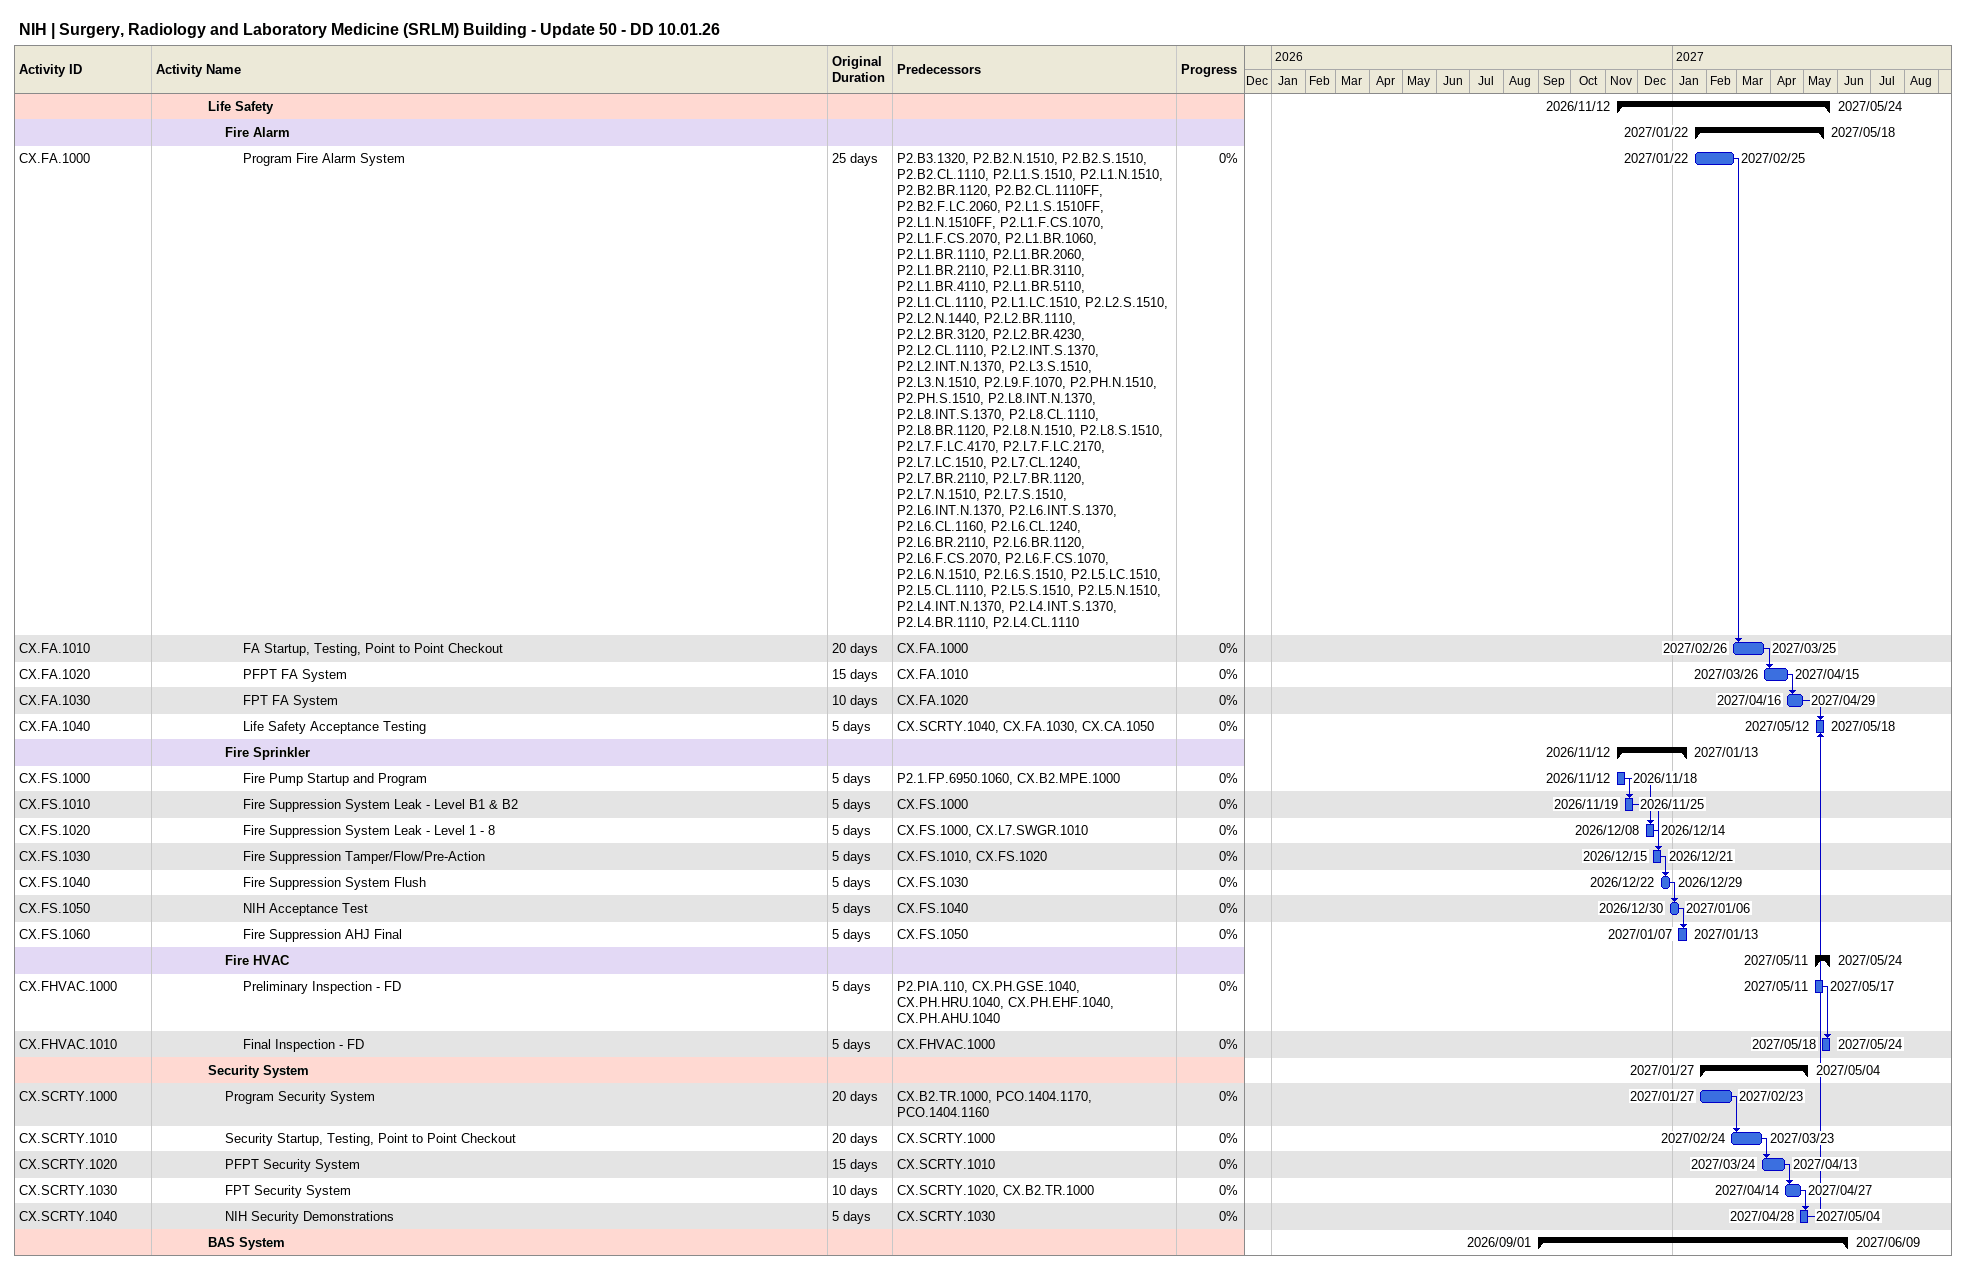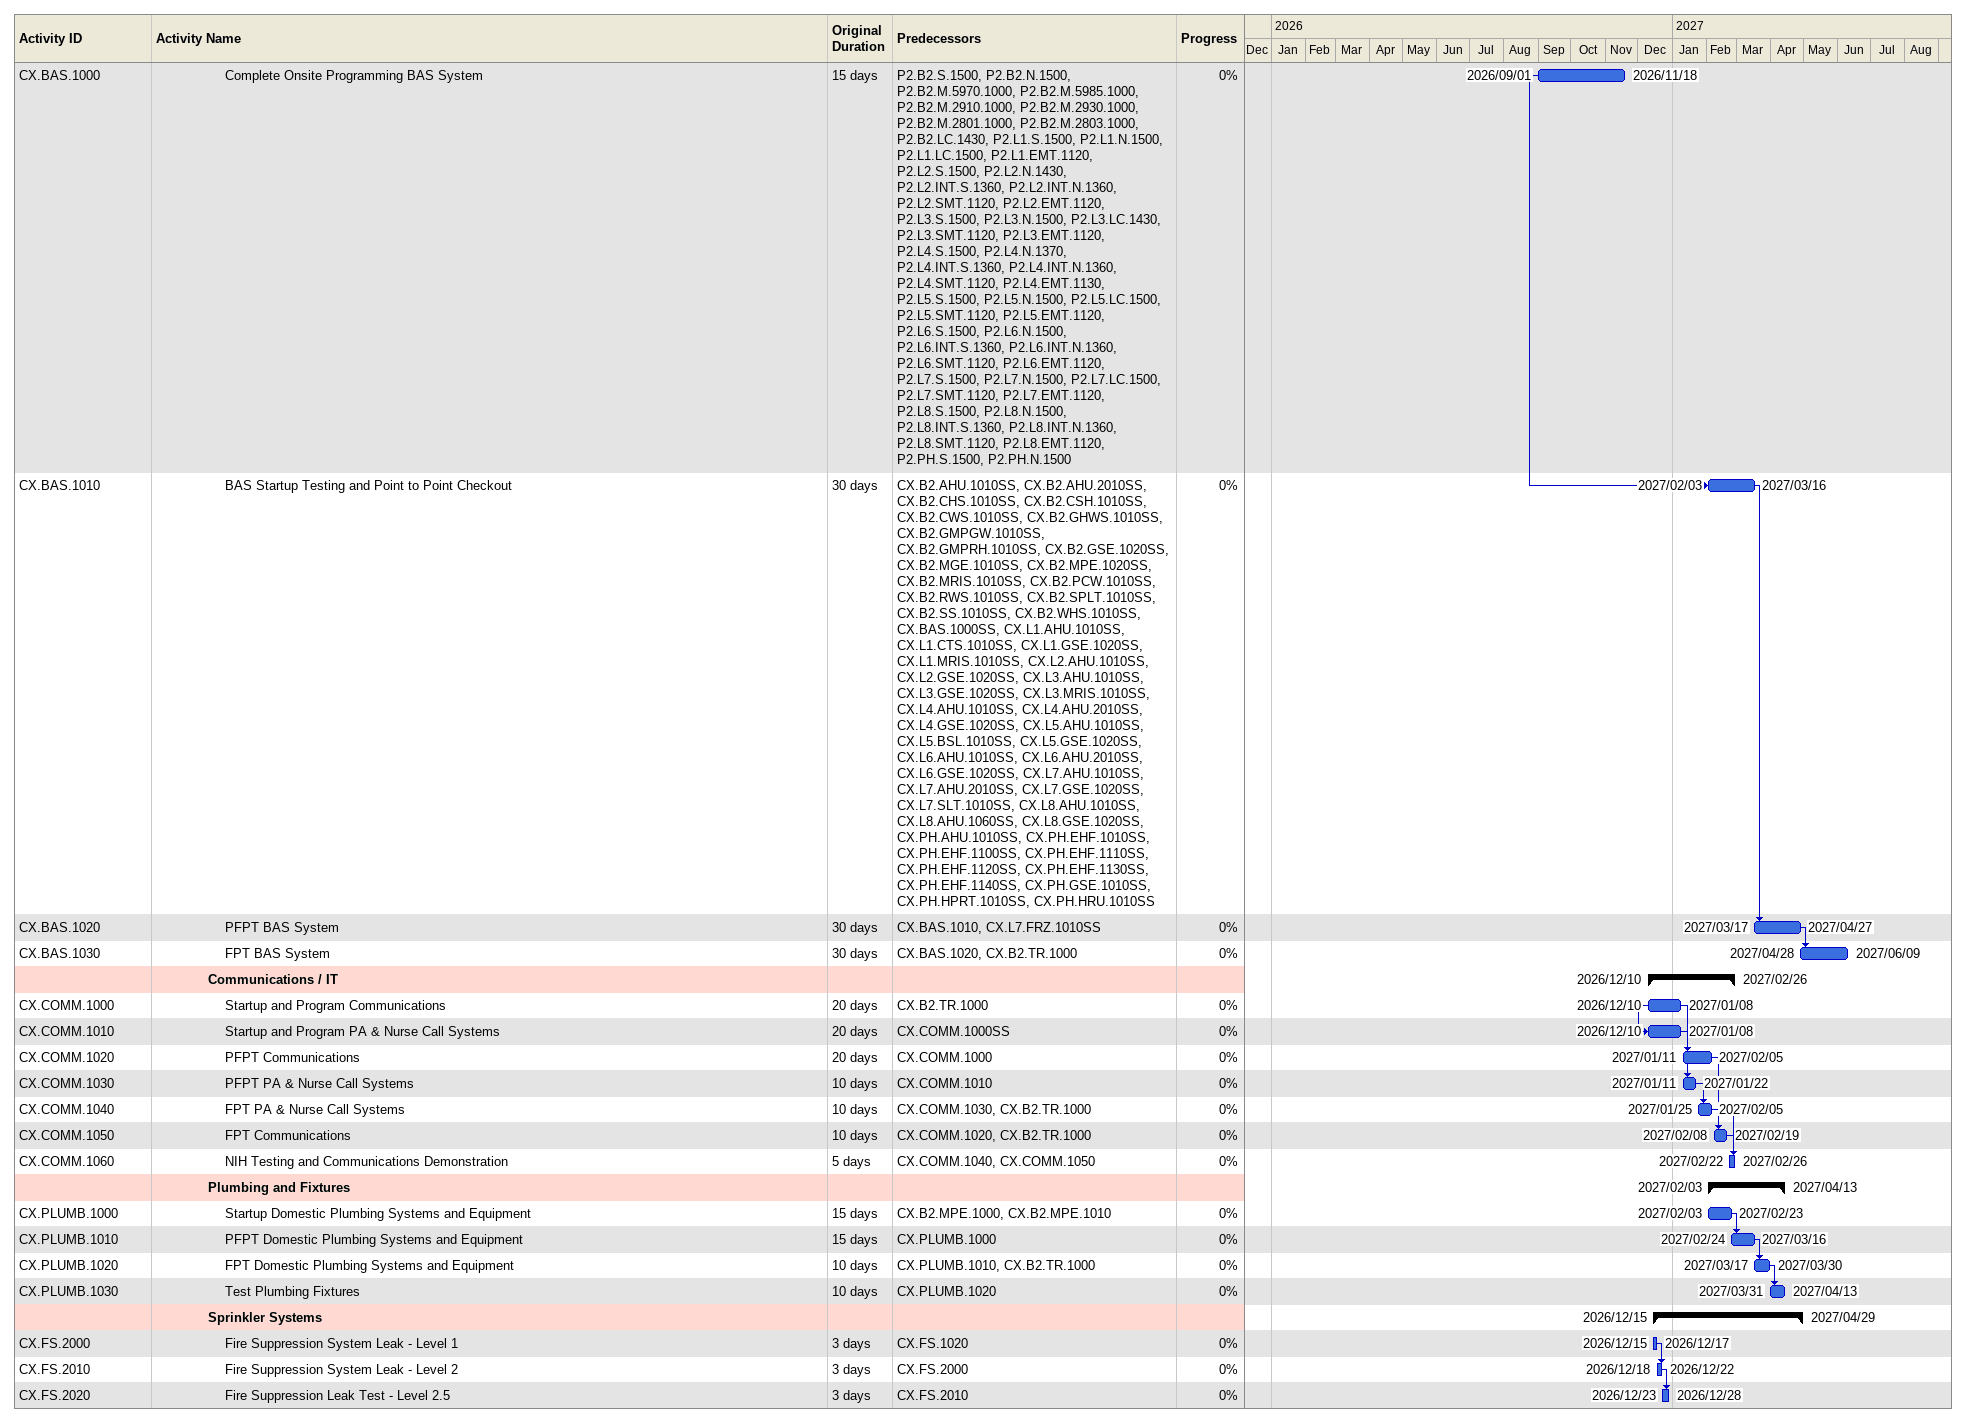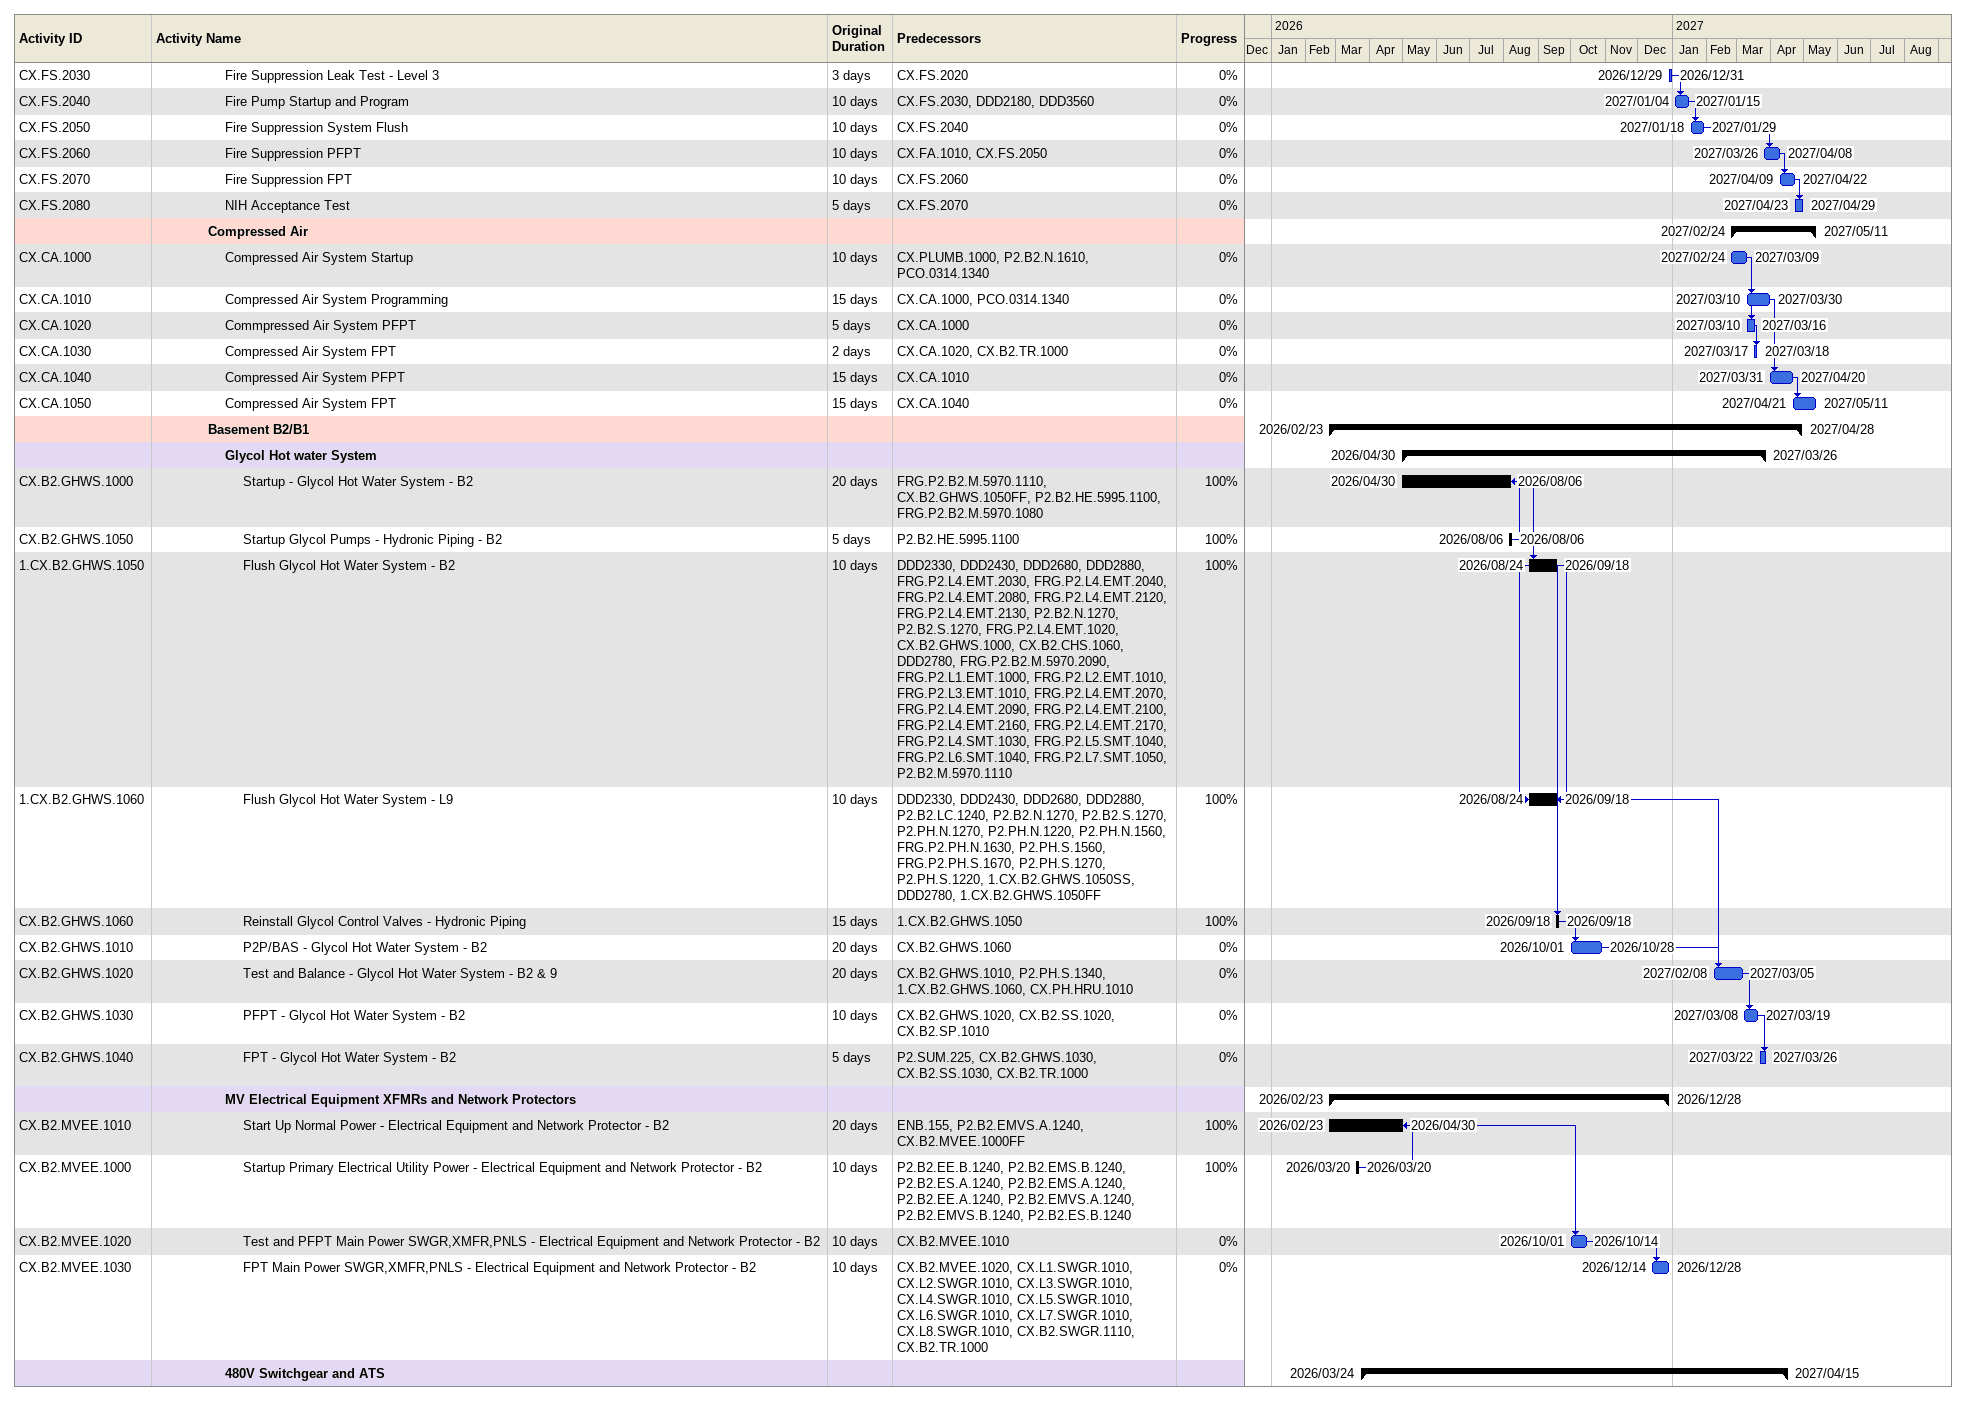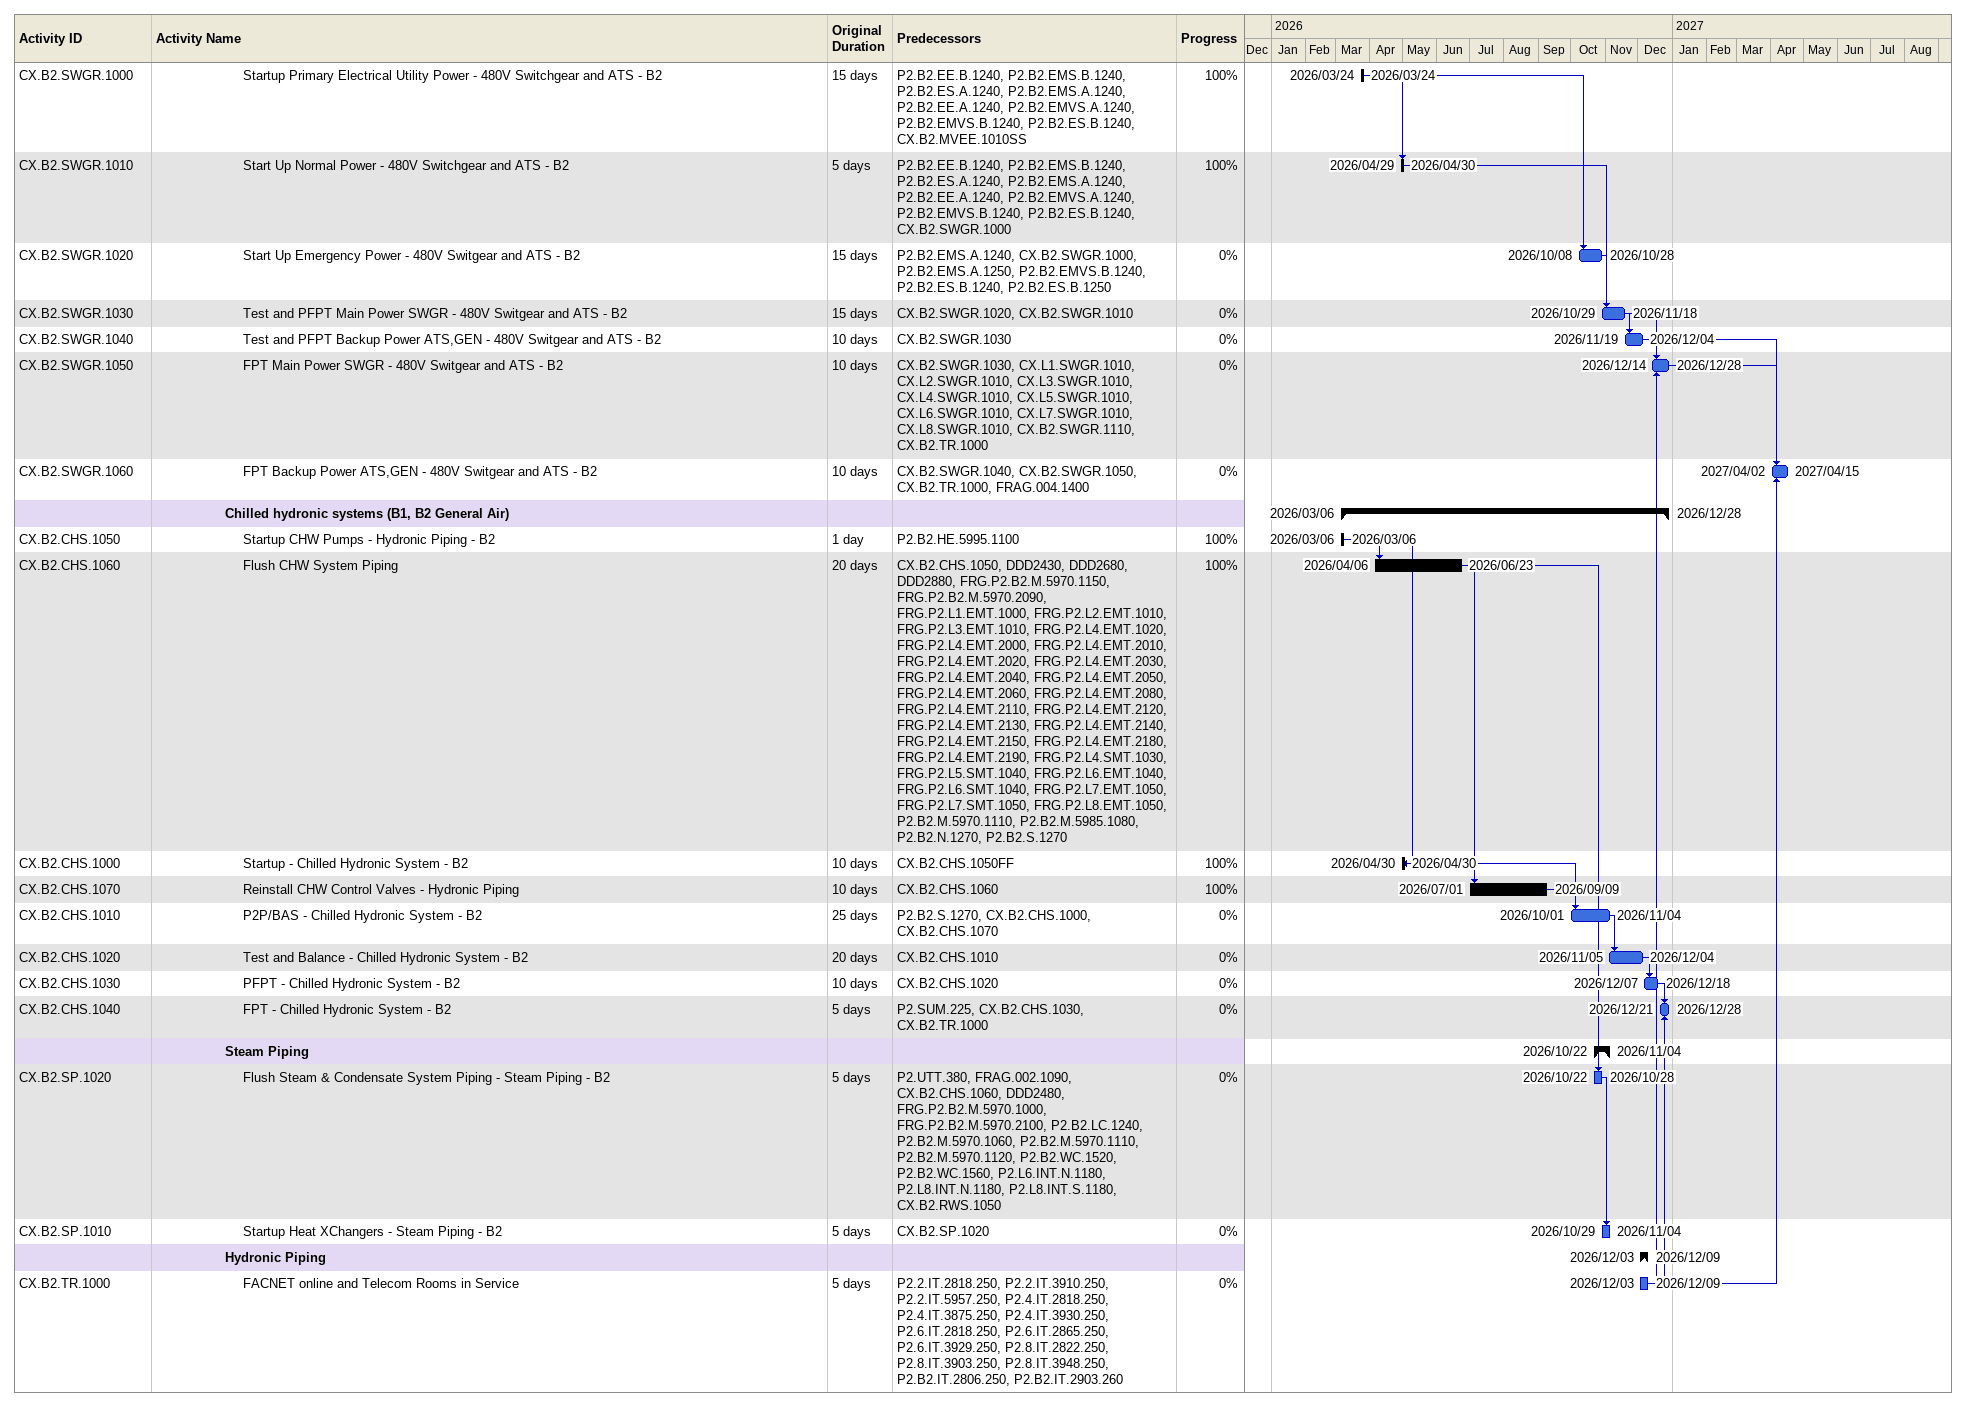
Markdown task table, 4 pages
NIH | Surgery, Radiology and Laboratory Medicine (SRLM) Building - Update 50 - DD 10.01.26

| ID | Level | Task | Original duration | Start | Finish | Predecessors | % complete |
|---|---|---|---|---|---|---|---|
|  | 4 | **Life Safety** |  | 2026-11-12 | 2027-05-24 |  |  |
|  | 5 | **Fire Alarm** |  | 2027-01-22 | 2027-05-18 |  |  |
| CX.FA.1000 | 6 | Program Fire Alarm System | 25d | 2027-01-22 | 2027-02-25 | P2.B3.1320, P2.B2.N.1510, P2.B2.S.1510, P2.B2.CL.1110, P2.L1.S.1510, P2.L1.N.1510, P2.B2.BR.1120, P2.B2.CL.1110FF, P2.B2.F.LC.2060, P2.L1.S.1510FF, P2.L1.N.1510FF, P2.L1.F.CS.1070, P2.L1.F.CS.2070, P2.L1.BR.1060, P2.L1.BR.1110, P2.L1.BR.2060, P2.L1.BR.2110, P2.L1.BR.3110, P2.L1.BR.4110, P2.L1.BR.5110, P2.L1.CL.1110, P2.L1.LC.1510, P2.L2.S.1510, P2.L2.N.1440, P2.L2.BR.1110, P2.L2.BR.3120, P2.L2.BR.4230, P2.L2.CL.1110, P2.L2.INT.S.1370, P2.L2.INT.N.1370, P2.L3.S.1510, P2.L3.N.1510, P2.L9.F.1070, P2.PH.N.1510, P2.PH.S.1510, P2.L8.INT.N.1370, P2.L8.INT.S.1370, P2.L8.CL.1110, P2.L8.BR.1120, P2.L8.N.1510, P2.L8.S.1510, P2.L7.F.LC.4170, P2.L7.F.LC.2170, P2.L7.LC.1510, P2.L7.CL.1240, P2.L7.BR.2110, P2.L7.BR.1120, P2.L7.N.1510, P2.L7.S.1510, P2.L6.INT.N.1370, P2.L6.INT.S.1370, P2.L6.CL.1160, P2.L6.CL.1240, P2.L6.BR.2110, P2.L6.BR.1120, P2.L6.F.CS.2070, P2.L6.F.CS.1070, P2.L6.N.1510, P2.L6.S.1510, P2.L5.LC.1510, P2.L5.CL.1110, P2.L5.S.1510, P2.L5.N.1510, P2.L4.INT.N.1370, P2.L4.INT.S.1370, P2.L4.BR.1110, P2.L4.CL.1110 | 0 |
| CX.FA.1010 | 6 | FA Startup, Testing, Point to Point Checkout | 20d | 2027-02-26 | 2027-03-25 | CX.FA.1000 | 0 |
| CX.FA.1020 | 6 | PFPT FA System | 15d | 2027-03-26 | 2027-04-15 | CX.FA.1010 | 0 |
| CX.FA.1030 | 6 | FPT FA System | 10d | 2027-04-16 | 2027-04-29 | CX.FA.1020 | 0 |
| CX.FA.1040 | 6 | Life Safety Acceptance Testing | 5d | 2027-05-12 | 2027-05-18 | CX.SCRTY.1040, CX.FA.1030, CX.CA.1050 | 0 |
|  | 5 | **Fire Sprinkler** |  | 2026-11-12 | 2027-01-13 |  |  |
| CX.FS.1000 | 6 | Fire Pump Startup and Program | 5d | 2026-11-12 | 2026-11-18 | P2.1.FP.6950.1060, CX.B2.MPE.1000 | 0 |
| CX.FS.1010 | 6 | Fire Suppression System Leak - Level B1 & B2 | 5d | 2026-11-19 | 2026-11-25 | CX.FS.1000 | 0 |
| CX.FS.1020 | 6 | Fire Suppression System Leak - Level 1 - 8 | 5d | 2026-12-08 | 2026-12-14 | CX.FS.1000, CX.L7.SWGR.1010 | 0 |
| CX.FS.1030 | 6 | Fire Suppression Tamper/Flow/Pre-Action | 5d | 2026-12-15 | 2026-12-21 | CX.FS.1010, CX.FS.1020 | 0 |
| CX.FS.1040 | 6 | Fire Suppression System Flush | 5d | 2026-12-22 | 2026-12-29 | CX.FS.1030 | 0 |
| CX.FS.1050 | 6 | NIH Acceptance Test | 5d | 2026-12-30 | 2027-01-06 | CX.FS.1040 | 0 |
| CX.FS.1060 | 6 | Fire Suppression AHJ Final | 5d | 2027-01-07 | 2027-01-13 | CX.FS.1050 | 0 |
|  | 5 | **Fire HVAC** |  | 2027-05-11 | 2027-05-24 |  |  |
| CX.FHVAC.1000 | 6 | Preliminary Inspection - FD | 5d | 2027-05-11 | 2027-05-17 | P2.PIA.110, CX.PH.GSE.1040, CX.PH.HRU.1040, CX.PH.EHF.1040, CX.PH.AHU.1040 | 0 |
| CX.FHVAC.1010 | 6 | Final Inspection - FD | 5d | 2027-05-18 | 2027-05-24 | CX.FHVAC.1000 | 0 |
|  | 4 | **Security System** |  | 2027-01-27 | 2027-05-04 |  |  |
| CX.SCRTY.1000 | 5 | Program Security System | 20d | 2027-01-27 | 2027-02-23 | CX.B2.TR.1000, PCO.1404.1170, PCO.1404.1160 | 0 |
| CX.SCRTY.1010 | 5 | Security Startup, Testing, Point to Point Checkout | 20d | 2027-02-24 | 2027-03-23 | CX.SCRTY.1000 | 0 |
| CX.SCRTY.1020 | 5 | PFPT Security System | 15d | 2027-03-24 | 2027-04-13 | CX.SCRTY.1010 | 0 |
| CX.SCRTY.1030 | 5 | FPT Security System | 10d | 2027-04-14 | 2027-04-27 | CX.SCRTY.1020, CX.B2.TR.1000 | 0 |
| CX.SCRTY.1040 | 5 | NIH Security Demonstrations | 5d | 2027-04-28 | 2027-05-04 | CX.SCRTY.1030 | 0 |
|  | 4 | **BAS System** |  | 2026-09-01 | 2027-06-09 |  |  |
| CX.BAS.1000 | 5 | Complete Onsite Programming BAS System | 15d | 2026-09-01 | 2026-11-18 | P2.B2.S.1500, P2.B2.N.1500, P2.B2.M.5970.1000, P2.B2.M.5985.1000, P2.B2.M.2910.1000, P2.B2.M.2930.1000, P2.B2.M.2801.1000, P2.B2.M.2803.1000, P2.B2.LC.1430, P2.L1.S.1500, P2.L1.N.1500, P2.L1.LC.1500, P2.L1.EMT.1120, P2.L2.S.1500, P2.L2.N.1430, P2.L2.INT.S.1360, P2.L2.INT.N.1360, P2.L2.SMT.1120, P2.L2.EMT.1120, P2.L3.S.1500, P2.L3.N.1500, P2.L3.LC.1430, P2.L3.SMT.1120, P2.L3.EMT.1120, P2.L4.S.1500, P2.L4.N.1370, P2.L4.INT.S.1360, P2.L4.INT.N.1360, P2.L4.SMT.1120, P2.L4.EMT.1130, P2.L5.S.1500, P2.L5.N.1500, P2.L5.LC.1500, P2.L5.SMT.1120, P2.L5.EMT.1120, P2.L6.S.1500, P2.L6.N.1500, P2.L6.INT.S.1360, P2.L6.INT.N.1360, P2.L6.SMT.1120, P2.L6.EMT.1120, P2.L7.S.1500, P2.L7.N.1500, P2.L7.LC.1500, P2.L7.SMT.1120, P2.L7.EMT.1120, P2.L8.S.1500, P2.L8.N.1500, P2.L8.INT.S.1360, P2.L8.INT.N.1360, P2.L8.SMT.1120, P2.L8.EMT.1120, P2.PH.S.1500, P2.PH.N.1500 | 0 |
| CX.BAS.1010 | 5 | BAS Startup Testing and Point to Point Checkout | 30d | 2027-02-03 | 2027-03-16 | CX.B2.AHU.1010SS, CX.B2.AHU.2010SS, CX.B2.CHS.1010SS, CX.B2.CSH.1010SS, CX.B2.CWS.1010SS, CX.B2.GHWS.1010SS, CX.B2.GMPGW.1010SS, CX.B2.GMPRH.1010SS, CX.B2.GSE.1020SS, CX.B2.MGE.1010SS, CX.B2.MPE.1020SS, CX.B2.MRIS.1010SS, CX.B2.PCW.1010SS, CX.B2.RWS.1010SS, CX.B2.SPLT.1010SS, CX.B2.SS.1010SS, CX.B2.WHS.1010SS, CX.BAS.1000SS, CX.L1.AHU.1010SS, CX.L1.CTS.1010SS, CX.L1.GSE.1020SS, CX.L1.MRIS.1010SS, CX.L2.AHU.1010SS, CX.L2.GSE.1020SS, CX.L3.AHU.1010SS, CX.L3.GSE.1020SS, CX.L3.MRIS.1010SS, CX.L4.AHU.1010SS, CX.L4.AHU.2010SS, CX.L4.GSE.1020SS, CX.L5.AHU.1010SS, CX.L5.BSL.1010SS, CX.L5.GSE.1020SS, CX.L6.AHU.1010SS, CX.L6.AHU.2010SS, CX.L6.GSE.1020SS, CX.L7.AHU.1010SS, CX.L7.AHU.2010SS, CX.L7.GSE.1020SS, CX.L7.SLT.1010SS, CX.L8.AHU.1010SS, CX.L8.AHU.1060SS, CX.L8.GSE.1020SS, CX.PH.AHU.1010SS, CX.PH.EHF.1010SS, CX.PH.EHF.1100SS, CX.PH.EHF.1110SS, CX.PH.EHF.1120SS, CX.PH.EHF.1130SS, CX.PH.EHF.1140SS, CX.PH.GSE.1010SS, CX.PH.HPRT.1010SS, CX.PH.HRU.1010SS | 0 |
| CX.BAS.1020 | 5 | PFPT BAS System | 30d | 2027-03-17 | 2027-04-27 | CX.BAS.1010, CX.L7.FRZ.1010SS | 0 |
| CX.BAS.1030 | 5 | FPT BAS System | 30d | 2027-04-28 | 2027-06-09 | CX.BAS.1020, CX.B2.TR.1000 | 0 |
|  | 4 | **Communications / IT** |  | 2026-12-10 | 2027-02-26 |  |  |
| CX.COMM.1000 | 5 | Startup and Program Communications | 20d | 2026-12-10 | 2027-01-08 | CX.B2.TR.1000 | 0 |
| CX.COMM.1010 | 5 | Startup and Program PA & Nurse Call Systems | 20d | 2026-12-10 | 2027-01-08 | CX.COMM.1000SS | 0 |
| CX.COMM.1020 | 5 | PFPT Communications | 20d | 2027-01-11 | 2027-02-05 | CX.COMM.1000 | 0 |
| CX.COMM.1030 | 5 | PFPT PA & Nurse Call Systems | 10d | 2027-01-11 | 2027-01-22 | CX.COMM.1010 | 0 |
| CX.COMM.1040 | 5 | FPT PA & Nurse Call Systems | 10d | 2027-01-25 | 2027-02-05 | CX.COMM.1030, CX.B2.TR.1000 | 0 |
| CX.COMM.1050 | 5 | FPT Communications | 10d | 2027-02-08 | 2027-02-19 | CX.COMM.1020, CX.B2.TR.1000 | 0 |
| CX.COMM.1060 | 5 | NIH Testing and Communications Demonstration | 5d | 2027-02-22 | 2027-02-26 | CX.COMM.1040, CX.COMM.1050 | 0 |
|  | 4 | **Plumbing and Fixtures** |  | 2027-02-03 | 2027-04-13 |  |  |
| CX.PLUMB.1000 | 5 | Startup Domestic Plumbing Systems and Equipment | 15d | 2027-02-03 | 2027-02-23 | CX.B2.MPE.1000, CX.B2.MPE.1010 | 0 |
| CX.PLUMB.1010 | 5 | PFPT Domestic Plumbing Systems and Equipment | 15d | 2027-02-24 | 2027-03-16 | CX.PLUMB.1000 | 0 |
| CX.PLUMB.1020 | 5 | FPT Domestic Plumbing Systems and Equipment | 10d | 2027-03-17 | 2027-03-30 | CX.PLUMB.1010, CX.B2.TR.1000 | 0 |
| CX.PLUMB.1030 | 5 | Test Plumbing Fixtures | 10d | 2027-03-31 | 2027-04-13 | CX.PLUMB.1020 | 0 |
|  | 4 | **Sprinkler Systems** |  | 2026-12-15 | 2027-04-29 |  |  |
| CX.FS.2000 | 5 | Fire Suppression System Leak - Level 1 | 3d | 2026-12-15 | 2026-12-17 | CX.FS.1020 | 0 |
| CX.FS.2010 | 5 | Fire Suppression System Leak - Level 2 | 3d | 2026-12-18 | 2026-12-22 | CX.FS.2000 | 0 |
| CX.FS.2020 | 5 | Fire Suppression Leak Test - Level 2.5 | 3d | 2026-12-23 | 2026-12-28 | CX.FS.2010 | 0 |
| CX.FS.2030 | 5 | Fire Suppression Leak Test - Level 3 | 3d | 2026-12-29 | 2026-12-31 | CX.FS.2020 | 0 |
| CX.FS.2040 | 5 | Fire Pump Startup and Program | 10d | 2027-01-04 | 2027-01-15 | CX.FS.2030, DDD2180, DDD3560 | 0 |
| CX.FS.2050 | 5 | Fire Suppression System Flush | 10d | 2027-01-18 | 2027-01-29 | CX.FS.2040 | 0 |
| CX.FS.2060 | 5 | Fire Suppression PFPT | 10d | 2027-03-26 | 2027-04-08 | CX.FA.1010, CX.FS.2050 | 0 |
| CX.FS.2070 | 5 | Fire Suppression FPT | 10d | 2027-04-09 | 2027-04-22 | CX.FS.2060 | 0 |
| CX.FS.2080 | 5 | NIH Acceptance Test | 5d | 2027-04-23 | 2027-04-29 | CX.FS.2070 | 0 |
|  | 4 | **Compressed Air** |  | 2027-02-24 | 2027-05-11 |  |  |
| CX.CA.1000 | 5 | Compressed Air System Startup | 10d | 2027-02-24 | 2027-03-09 | CX.PLUMB.1000, P2.B2.N.1610, PCO.0314.1340 | 0 |
| CX.CA.1010 | 5 | Compressed Air System Programming | 15d | 2027-03-10 | 2027-03-30 | CX.CA.1000, PCO.0314.1340 | 0 |
| CX.CA.1020 | 5 | Commpressed Air System PFPT | 5d | 2027-03-10 | 2027-03-16 | CX.CA.1000 | 0 |
| CX.CA.1030 | 5 | Compressed Air System FPT | 2d | 2027-03-17 | 2027-03-18 | CX.CA.1020, CX.B2.TR.1000 | 0 |
| CX.CA.1040 | 5 | Compressed Air System PFPT | 15d | 2027-03-31 | 2027-04-20 | CX.CA.1010 | 0 |
| CX.CA.1050 | 5 | Compressed Air System FPT | 15d | 2027-04-21 | 2027-05-11 | CX.CA.1040 | 0 |
|  | 4 | **Basement B2/B1** |  | 2026-02-23 | 2027-04-28 |  |  |
|  | 5 | **Glycol Hot water System** |  | 2026-04-30 | 2027-03-26 |  |  |
| CX.B2.GHWS.1000 | 6 | Startup - Glycol Hot Water System - B2 | 20d | 2026-04-30 | 2026-08-06 | FRG.P2.B2.M.5970.1110, CX.B2.GHWS.1050FF, P2.B2.HE.5995.1100, FRG.P2.B2.M.5970.1080 | 100 |
| CX.B2.GHWS.1050 | 6 | Startup Glycol Pumps - Hydronic Piping - B2 | 5d | 2026-08-06 | 2026-08-06 | P2.B2.HE.5995.1100 | 100 |
| 1.CX.B2.GHWS.1050 | 6 | Flush Glycol Hot Water System - B2 | 10d | 2026-08-24 | 2026-09-18 | DDD2330, DDD2430, DDD2680, DDD2880, FRG.P2.L4.EMT.2030, FRG.P2.L4.EMT.2040, FRG.P2.L4.EMT.2080, FRG.P2.L4.EMT.2120, FRG.P2.L4.EMT.2130, P2.B2.N.1270, P2.B2.S.1270, FRG.P2.L4.EMT.1020, CX.B2.GHWS.1000, CX.B2.CHS.1060, DDD2780, FRG.P2.B2.M.5970.2090, FRG.P2.L1.EMT.1000, FRG.P2.L2.EMT.1010, FRG.P2.L3.EMT.1010, FRG.P2.L4.EMT.2070, FRG.P2.L4.EMT.2090, FRG.P2.L4.EMT.2100, FRG.P2.L4.EMT.2160, FRG.P2.L4.EMT.2170, FRG.P2.L4.SMT.1030, FRG.P2.L5.SMT.1040, FRG.P2.L6.SMT.1040, FRG.P2.L7.SMT.1050, P2.B2.M.5970.1110 | 100 |
| 1.CX.B2.GHWS.1060 | 6 | Flush Glycol Hot Water System - L9 | 10d | 2026-08-24 | 2026-09-18 | DDD2330, DDD2430, DDD2680, DDD2880, P2.B2.LC.1240, P2.B2.N.1270, P2.B2.S.1270, P2.PH.N.1270, P2.PH.N.1220, P2.PH.N.1560, FRG.P2.PH.N.1630, P2.PH.S.1560, FRG.P2.PH.S.1670, P2.PH.S.1270, P2.PH.S.1220, 1.CX.B2.GHWS.1050SS, DDD2780, 1.CX.B2.GHWS.1050FF | 100 |
| CX.B2.GHWS.1060 | 6 | Reinstall Glycol Control Valves - Hydronic Piping | 15d | 2026-09-18 | 2026-09-18 | 1.CX.B2.GHWS.1050 | 100 |
| CX.B2.GHWS.1010 | 6 | P2P/BAS - Glycol Hot Water System - B2 | 20d | 2026-10-01 | 2026-10-28 | CX.B2.GHWS.1060 | 0 |
| CX.B2.GHWS.1020 | 6 | Test and Balance - Glycol Hot Water System - B2 & 9 | 20d | 2027-02-08 | 2027-03-05 | CX.B2.GHWS.1010, P2.PH.S.1340, 1.CX.B2.GHWS.1060, CX.PH.HRU.1010 | 0 |
| CX.B2.GHWS.1030 | 6 | PFPT - Glycol Hot Water System - B2 | 10d | 2027-03-08 | 2027-03-19 | CX.B2.GHWS.1020, CX.B2.SS.1020, CX.B2.SP.1010 | 0 |
| CX.B2.GHWS.1040 | 6 | FPT - Glycol Hot Water System - B2 | 5d | 2027-03-22 | 2027-03-26 | P2.SUM.225, CX.B2.GHWS.1030, CX.B2.SS.1030, CX.B2.TR.1000 | 0 |
|  | 5 | **MV Electrical Equipment XFMRs and Network Protectors** |  | 2026-02-23 | 2026-12-28 |  |  |
| CX.B2.MVEE.1010 | 6 | Start Up Normal Power - Electrical Equipment and Network Protector - B2 | 20d | 2026-02-23 | 2026-04-30 | ENB.155, P2.B2.EMVS.A.1240, CX.B2.MVEE.1000FF | 100 |
| CX.B2.MVEE.1000 | 6 | Startup Primary Electrical Utility Power - Electrical Equipment and Network Protector - B2 | 10d | 2026-03-20 | 2026-03-20 | P2.B2.EE.B.1240, P2.B2.EMS.B.1240, P2.B2.ES.A.1240, P2.B2.EMS.A.1240, P2.B2.EE.A.1240, P2.B2.EMVS.A.1240, P2.B2.EMVS.B.1240, P2.B2.ES.B.1240 | 100 |
| CX.B2.MVEE.1020 | 6 | Test and PFPT Main Power SWGR,XMFR,PNLS - Electrical Equipment and Network Protector - B2 | 10d | 2026-10-01 | 2026-10-14 | CX.B2.MVEE.1010 | 0 |
| CX.B2.MVEE.1030 | 6 | FPT Main Power SWGR,XMFR,PNLS - Electrical Equipment and Network Protector - B2 | 10d | 2026-12-14 | 2026-12-28 | CX.B2.MVEE.1020, CX.L1.SWGR.1010, CX.L2.SWGR.1010, CX.L3.SWGR.1010, CX.L4.SWGR.1010, CX.L5.SWGR.1010, CX.L6.SWGR.1010, CX.L7.SWGR.1010, CX.L8.SWGR.1010, CX.B2.SWGR.1110, CX.B2.TR.1000 | 0 |
|  | 5 | **480V Switchgear and ATS** |  | 2026-03-24 | 2027-04-15 |  |  |
| CX.B2.SWGR.1000 | 6 | Startup Primary Electrical Utility Power - 480V Switchgear and ATS - B2 | 15d | 2026-03-24 | 2026-03-24 | P2.B2.EE.B.1240, P2.B2.EMS.B.1240, P2.B2.ES.A.1240, P2.B2.EMS.A.1240, P2.B2.EE.A.1240, P2.B2.EMVS.A.1240, P2.B2.EMVS.B.1240, P2.B2.ES.B.1240, CX.B2.MVEE.1010SS | 100 |
| CX.B2.SWGR.1010 | 6 | Start Up Normal Power - 480V Switchgear and ATS - B2 | 5d | 2026-04-29 | 2026-04-30 | P2.B2.EE.B.1240, P2.B2.EMS.B.1240, P2.B2.ES.A.1240, P2.B2.EMS.A.1240, P2.B2.EE.A.1240, P2.B2.EMVS.A.1240, P2.B2.EMVS.B.1240, P2.B2.ES.B.1240, CX.B2.SWGR.1000 | 100 |
| CX.B2.SWGR.1020 | 6 | Start Up Emergency Power - 480V Switgear and ATS - B2 | 15d | 2026-10-08 | 2026-10-28 | P2.B2.EMS.A.1240, CX.B2.SWGR.1000, P2.B2.EMS.A.1250, P2.B2.EMVS.B.1240, P2.B2.ES.B.1240, P2.B2.ES.B.1250 | 0 |
| CX.B2.SWGR.1030 | 6 | Test and PFPT Main Power SWGR - 480V Switgear and ATS - B2 | 15d | 2026-10-29 | 2026-11-18 | CX.B2.SWGR.1020, CX.B2.SWGR.1010 | 0 |
| CX.B2.SWGR.1040 | 6 | Test and PFPT Backup Power ATS,GEN - 480V Switgear and ATS - B2 | 10d | 2026-11-19 | 2026-12-04 | CX.B2.SWGR.1030 | 0 |
| CX.B2.SWGR.1050 | 6 | FPT Main Power SWGR - 480V Switgear and ATS - B2 | 10d | 2026-12-14 | 2026-12-28 | CX.B2.SWGR.1030, CX.L1.SWGR.1010, CX.L2.SWGR.1010, CX.L3.SWGR.1010, CX.L4.SWGR.1010, CX.L5.SWGR.1010, CX.L6.SWGR.1010, CX.L7.SWGR.1010, CX.L8.SWGR.1010, CX.B2.SWGR.1110, CX.B2.TR.1000 | 0 |
| CX.B2.SWGR.1060 | 6 | FPT Backup Power ATS,GEN - 480V Switgear and ATS - B2 | 10d | 2027-04-02 | 2027-04-15 | CX.B2.SWGR.1040, CX.B2.SWGR.1050, CX.B2.TR.1000, FRAG.004.1400 | 0 |
|  | 5 | **Chilled hydronic systems (B1, B2 General Air)** |  | 2026-03-06 | 2026-12-28 |  |  |
| CX.B2.CHS.1050 | 6 | Startup CHW Pumps - Hydronic Piping - B2 | 1d | 2026-03-06 | 2026-03-06 | P2.B2.HE.5995.1100 | 100 |
| CX.B2.CHS.1060 | 6 | Flush CHW System Piping | 20d | 2026-04-06 | 2026-06-23 | CX.B2.CHS.1050, DDD2430, DDD2680, DDD2880, FRG.P2.B2.M.5970.1150, FRG.P2.B2.M.5970.2090, FRG.P2.L1.EMT.1000, FRG.P2.L2.EMT.1010, FRG.P2.L3.EMT.1010, FRG.P2.L4.EMT.1020, FRG.P2.L4.EMT.2000, FRG.P2.L4.EMT.2010, FRG.P2.L4.EMT.2020, FRG.P2.L4.EMT.2030, FRG.P2.L4.EMT.2040, FRG.P2.L4.EMT.2050, FRG.P2.L4.EMT.2060, FRG.P2.L4.EMT.2080, FRG.P2.L4.EMT.2110, FRG.P2.L4.EMT.2120, FRG.P2.L4.EMT.2130, FRG.P2.L4.EMT.2140, FRG.P2.L4.EMT.2150, FRG.P2.L4.EMT.2180, FRG.P2.L4.EMT.2190, FRG.P2.L4.SMT.1030, FRG.P2.L5.SMT.1040, FRG.P2.L6.EMT.1040, FRG.P2.L6.SMT.1040, FRG.P2.L7.EMT.1050, FRG.P2.L7.SMT.1050, FRG.P2.L8.EMT.1050, P2.B2.M.5970.1110, P2.B2.M.5985.1080, P2.B2.N.1270, P2.B2.S.1270 | 100 |
| CX.B2.CHS.1000 | 6 | Startup - Chilled Hydronic System - B2 | 10d | 2026-04-30 | 2026-04-30 | CX.B2.CHS.1050FF | 100 |
| CX.B2.CHS.1070 | 6 | Reinstall CHW Control Valves - Hydronic Piping | 10d | 2026-07-01 | 2026-09-09 | CX.B2.CHS.1060 | 100 |
| CX.B2.CHS.1010 | 6 | P2P/BAS - Chilled Hydronic System - B2 | 25d | 2026-10-01 | 2026-11-04 | P2.B2.S.1270, CX.B2.CHS.1000, CX.B2.CHS.1070 | 0 |
| CX.B2.CHS.1020 | 6 | Test and Balance - Chilled Hydronic System - B2 | 20d | 2026-11-05 | 2026-12-04 | CX.B2.CHS.1010 | 0 |
| CX.B2.CHS.1030 | 6 | PFPT - Chilled Hydronic System - B2 | 10d | 2026-12-07 | 2026-12-18 | CX.B2.CHS.1020 | 0 |
| CX.B2.CHS.1040 | 6 | FPT - Chilled Hydronic System - B2 | 5d | 2026-12-21 | 2026-12-28 | P2.SUM.225, CX.B2.CHS.1030, CX.B2.TR.1000 | 0 |
|  | 5 | **Steam Piping** |  | 2026-10-22 | 2026-11-04 |  |  |
| CX.B2.SP.1020 | 6 | Flush Steam & Condensate System Piping - Steam Piping - B2 | 5d | 2026-10-22 | 2026-10-28 | P2.UTT.380, FRAG.002.1090, CX.B2.CHS.1060, DDD2480, FRG.P2.B2.M.5970.1000, FRG.P2.B2.M.5970.2100, P2.B2.LC.1240, P2.B2.M.5970.1060, P2.B2.M.5970.1110, P2.B2.M.5970.1120, P2.B2.WC.1520, P2.B2.WC.1560, P2.L6.INT.N.1180, P2.L8.INT.N.1180, P2.L8.INT.S.1180, CX.B2.RWS.1050 | 0 |
| CX.B2.SP.1010 | 6 | Startup Heat XChangers - Steam Piping - B2 | 5d | 2026-10-29 | 2026-11-04 | CX.B2.SP.1020 | 0 |
|  | 5 | **Hydronic Piping** |  | 2026-12-03 | 2026-12-09 |  |  |
| CX.B2.TR.1000 | 6 | FACNET online and Telecom Rooms in Service | 5d | 2026-12-03 | 2026-12-09 | P2.2.IT.2818.250, P2.2.IT.3910.250, P2.2.IT.5957.250, P2.4.IT.2818.250, P2.4.IT.3875.250, P2.4.IT.3930.250, P2.6.IT.2818.250, P2.6.IT.2865.250, P2.6.IT.3929.250, P2.8.IT.2822.250, P2.8.IT.3903.250, P2.8.IT.3948.250, P2.B2.IT.2806.250, P2.B2.IT.2903.260 | 0 |
